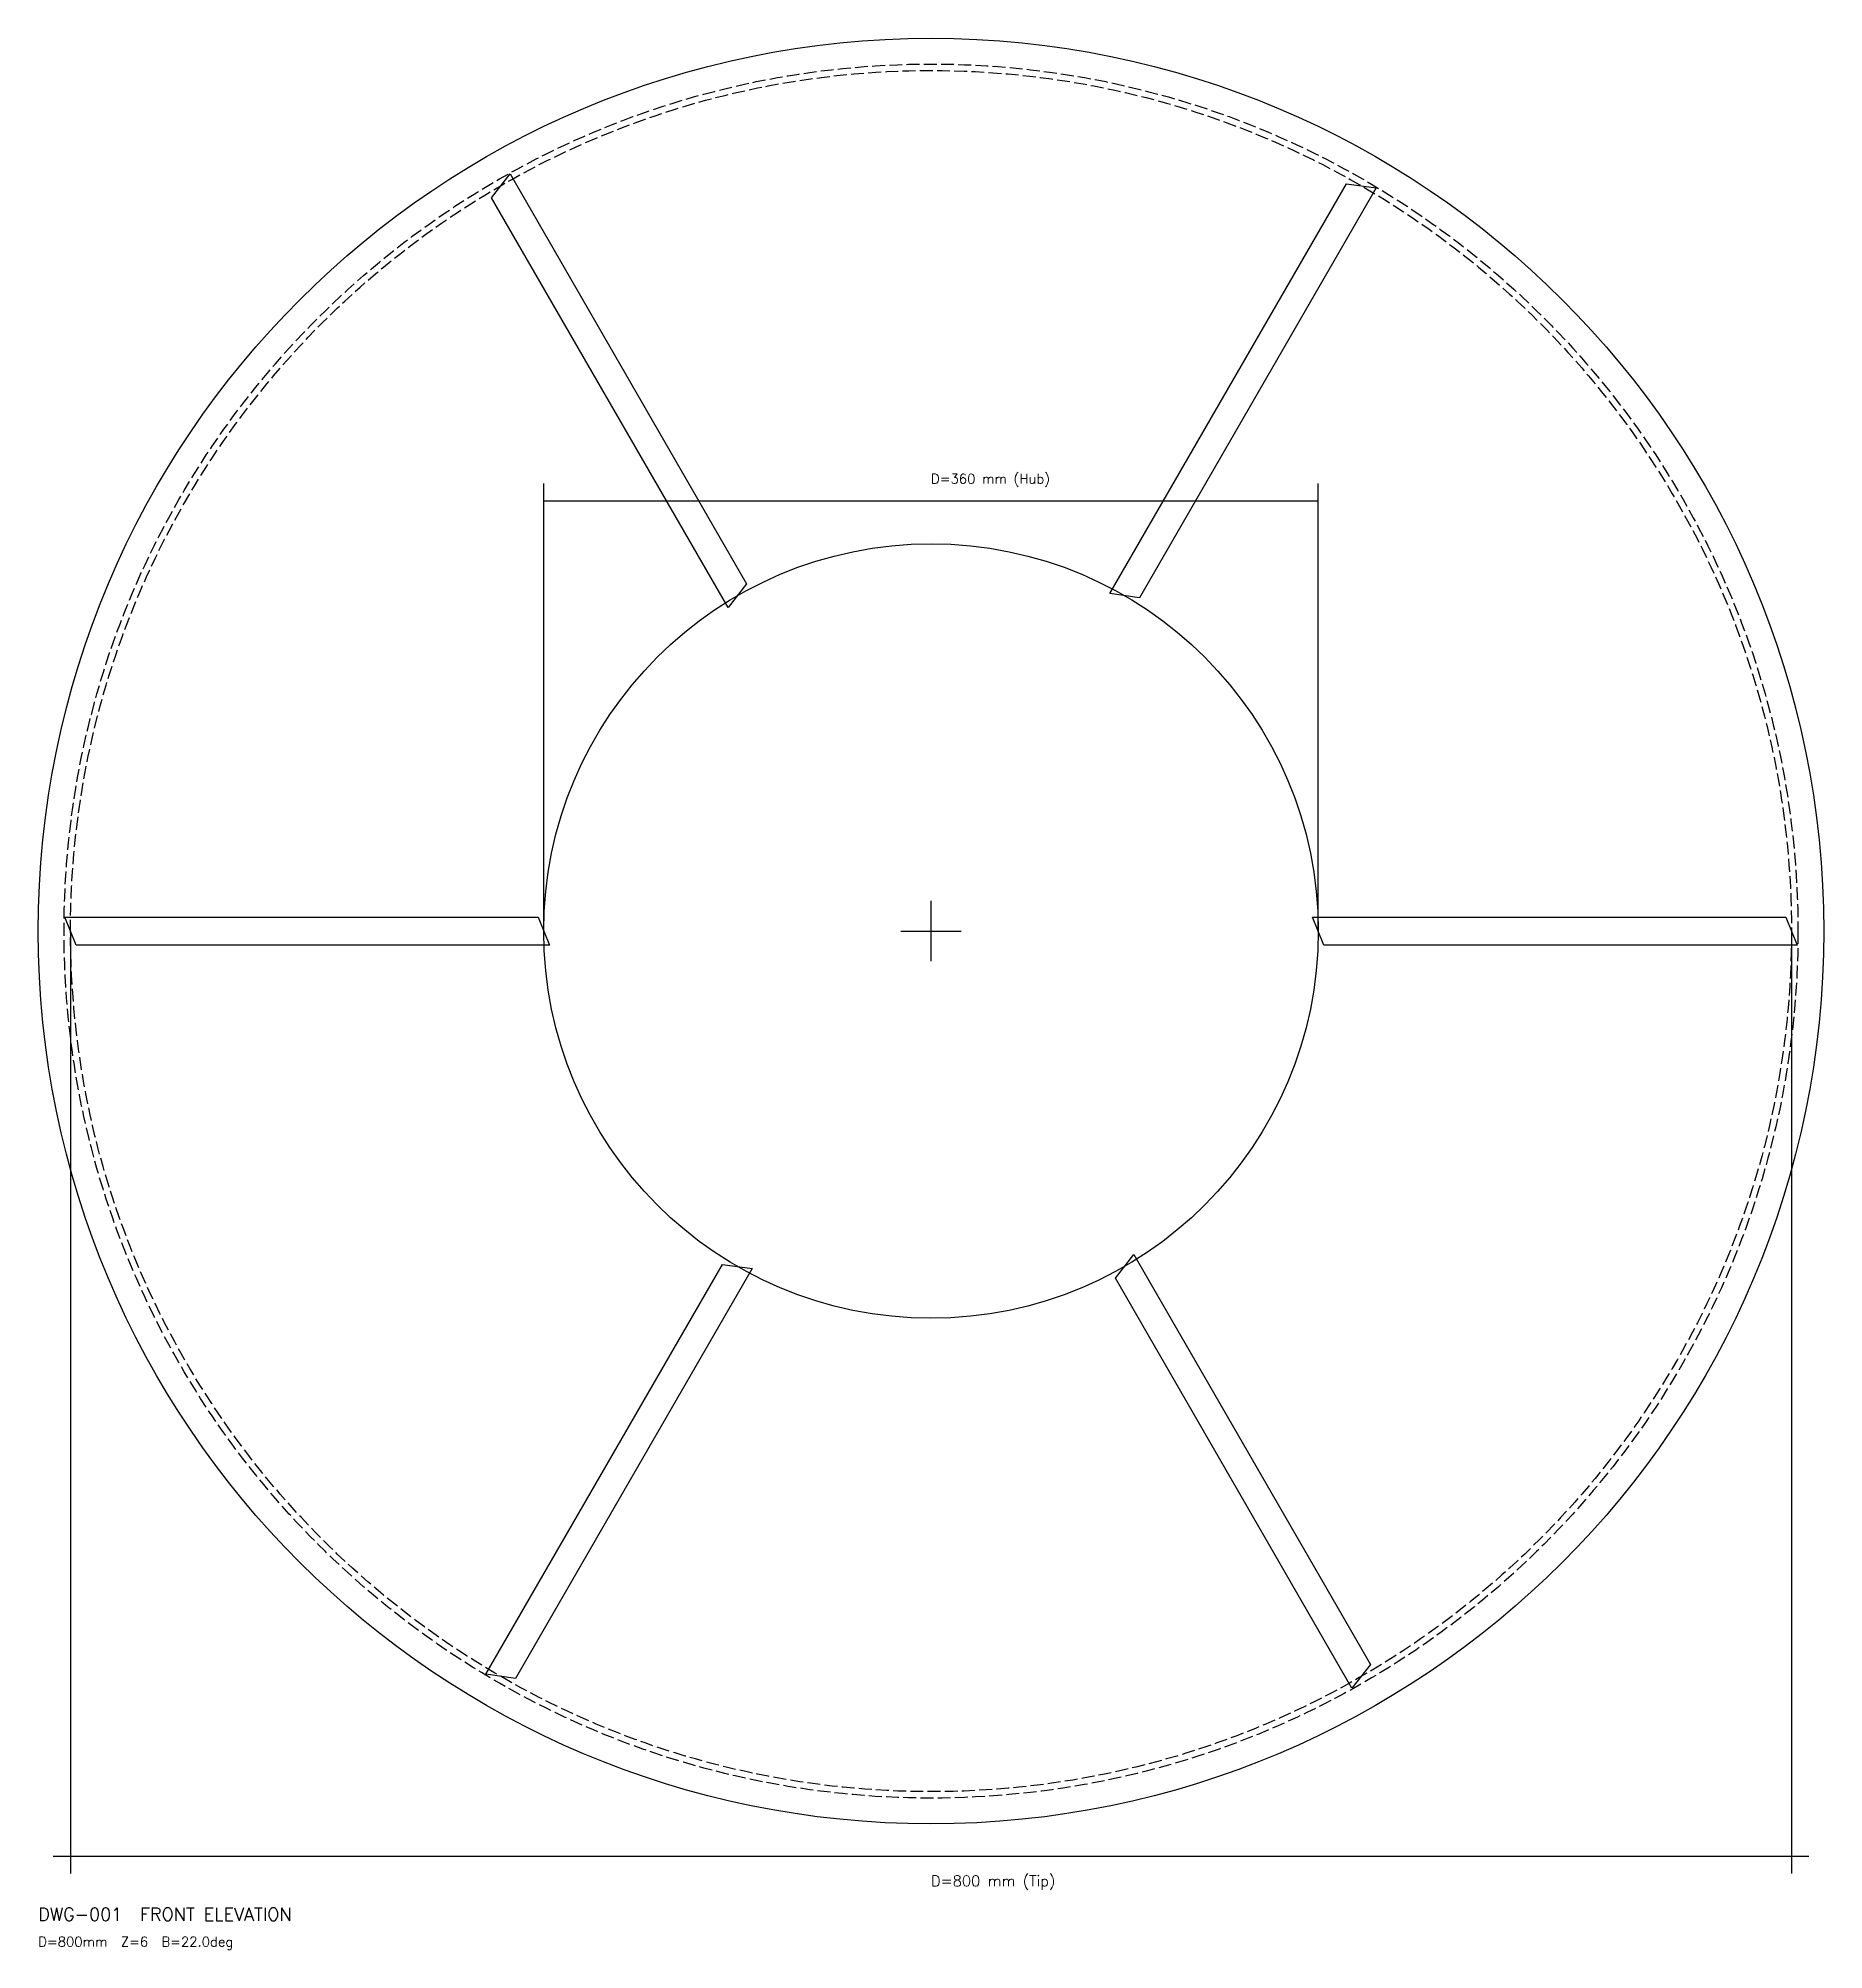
# Model space of a CAD drawing. Extents: x -415 to 415, y -474 to 415.
import ezdxf

# ---------------------------------------------------------------- set-up
doc = ezdxf.new("R2010")
doc.units = 0
doc.linetypes.add('DASHED', pattern=[8, 6, -2])
for name, color, linetype in [('ANNOTATION', 3, 'Continuous'), ('BLADES', 5, 'Continuous'), ('CASING', 8, 'Continuous'), ('CENTERLINE', 1, 'Continuous'), ('DIMENSIONS', 7, 'Continuous'), ('HUB', 9, 'Continuous'), ('TIP_CLEARANCE', 2, 'Continuous'), ('TIP_DIAMETER', 2, 'Continuous'), ('TITLE_BLOCK', 5, 'Continuous')]:
    doc.layers.add(name, color=color, linetype=linetype)
doc.styles.get("Standard").update_dxf_attribs({"font": 'simplex.shx'})

msp = doc.modelspace()

# ---------------------------------------------------------------- linework, layer by layer
at = {"layer": 'BLADES'}
for points in [[(-85.69, 161.4), (-94.31, 150.37), (-204.31, 340.89), (-195.69, 351.93)], [(96.93, 154.91), (83.07, 156.86), (193.07, 347.38), (206.93, 345.44)], [(-182.62, 6.49), (-177.38, -6.49), (-397.38, -6.49), (-402.62, 6.49)], [(182.62, -6.49), (177.38, 6.49), (397.38, 6.49), (402.62, -6.49)], [(85.69, -161.4), (94.31, -150.37), (204.31, -340.89), (195.69, -351.93)], [(-96.93, -154.91), (-83.07, -156.86), (-193.07, -347.38), (-206.93, -345.44)]]:
    msp.add_lwpolyline(points, close=True, dxfattribs=at)
at = {"layer": 'CASING'}
msp.add_circle((0, 0), 415, dxfattribs=at)
at = {"layer": 'CENTERLINE'}
for p, q in [((0, -14), (0, 14)), ((-14, 0), (14, 0))]:
    msp.add_line(p, q, dxfattribs=at)
at = {"layer": 'DIMENSIONS'}
for p, q in [((-180, 0), (-180, 208)), ((180, 0), (180, 208)), ((-180, 200), (180, 200)), ((-400, 0), (-400, -438)), ((400, 0), (400, -438)), ((-408, -430), (-392, -430)), ((-400, -430), (400, -430)), ((392, -430), (408, -430))]:
    msp.add_line(p, q, dxfattribs=at)
at = {"layer": 'HUB'}
msp.add_circle((0, 0), 180, dxfattribs=at)
at = {"layer": 'TIP_CLEARANCE', "linetype": 'DASHED'}
msp.add_circle((0, 0), 403, dxfattribs=at)
at = {"layer": 'TIP_DIAMETER', "linetype": 'DASHED'}
msp.add_circle((0, 0), 400, dxfattribs=at)

# ---------------------------------------------------------------- texts
at = {"layer": 'ANNOTATION'}
msp.add_text('D=800mm  Z=6  B=22.0deg', height=4.5, dxfattribs=at).set_placement((-415, -472))
at = {"layer": 'DIMENSIONS'}
for s, height, p in [('D=360 mm (Hub)', 4.5, (0, 208)), ('D=800 mm (Tip)', 5, (0, -444))]:
    msp.add_text(s, height=height, dxfattribs=at).set_placement(p)
at = {"layer": 'TITLE_BLOCK'}
msp.add_text('DWG-001  FRONT ELEVATION', height=6, dxfattribs=at).set_placement((-415, -460))

doc.saveas('drawing.dxf')
